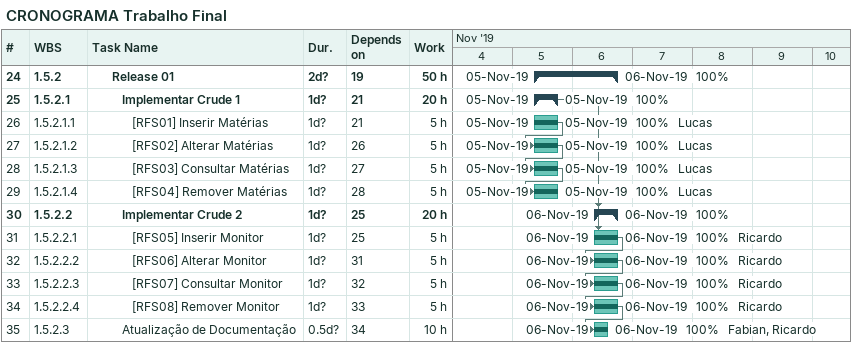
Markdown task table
CRONOGRAMA Trabalho Final

| ID | WBS | Task | Duration | Start | Finish | Predecessors | Resources | % complete | Work (h) |
|---|---|---|---|---|---|---|---|---|---|
| 24 | 1.5.2 | **Release 01** | 2d? | 2019-11-05 | 2019-11-06 | 19 |  | 100 | 50 |
| 25 | 1.5.2.1 | **Implementar Crude 1** | 1d? | 2019-11-05 | 2019-11-05 | 21 |  | 100 | 20 |
| 26 | 1.5.2.1.1 | [RFS01] Inserir Matérias | 1d? | 2019-11-05 | 2019-11-05 | 21 | Lucas | 100 | 5 |
| 27 | 1.5.2.1.2 | [RFS02] Alterar Matérias | 1d? | 2019-11-05 | 2019-11-05 | 26 | Lucas | 100 | 5 |
| 28 | 1.5.2.1.3 | [RFS03] Consultar Matérias | 1d? | 2019-11-05 | 2019-11-05 | 27 | Lucas | 100 | 5 |
| 29 | 1.5.2.1.4 | [RFS04] Remover Matérias | 1d? | 2019-11-05 | 2019-11-05 | 28 | Lucas | 100 | 5 |
| 30 | 1.5.2.2 | **Implementar Crude 2** | 1d? | 2019-11-06 | 2019-11-06 | 25 |  | 100 | 20 |
| 31 | 1.5.2.2.1 | [RFS05] Inserir Monitor | 1d? | 2019-11-06 | 2019-11-06 | 25 | Ricardo | 100 | 5 |
| 32 | 1.5.2.2.2 | [RFS06] Alterar Monitor | 1d? | 2019-11-06 | 2019-11-06 | 31 | Ricardo | 100 | 5 |
| 33 | 1.5.2.2.3 | [RFS07] Consultar Monitor | 1d? | 2019-11-06 | 2019-11-06 | 32 | Ricardo | 100 | 5 |
| 34 | 1.5.2.2.4 | [RFS08] Remover Monitor | 1d? | 2019-11-06 | 2019-11-06 | 33 | Ricardo | 100 | 5 |
| 35 | 1.5.2.3 | Atualização de Documentação | 0.5d? | 2019-11-06 | 2019-11-06 | 34 | Fabian, Ricardo | 100 | 10 |
